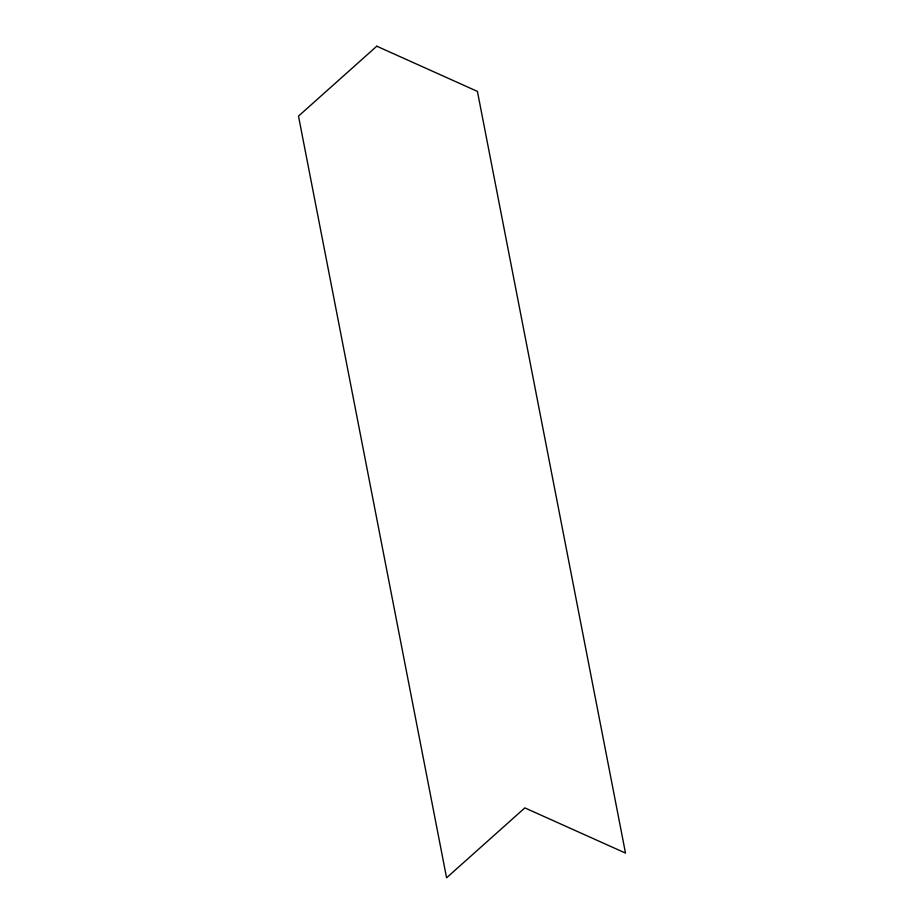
<?xml version="1.0" encoding="UTF-8"?>
<svg xmlns="http://www.w3.org/2000/svg" width="924" height="924" viewBox="0 0 924 924"><rect width="100%" height="100%" fill="white"/><g stroke="black" fill="none" stroke-linecap="round" stroke-linejoin="round"><path stroke-width="1.39" d="M376.773 46.2L298.498 116.112L446.581 877.8L524.855 807.888L625.502 853.083L477.419 91.395L376.773 46.2"/></g></svg>
